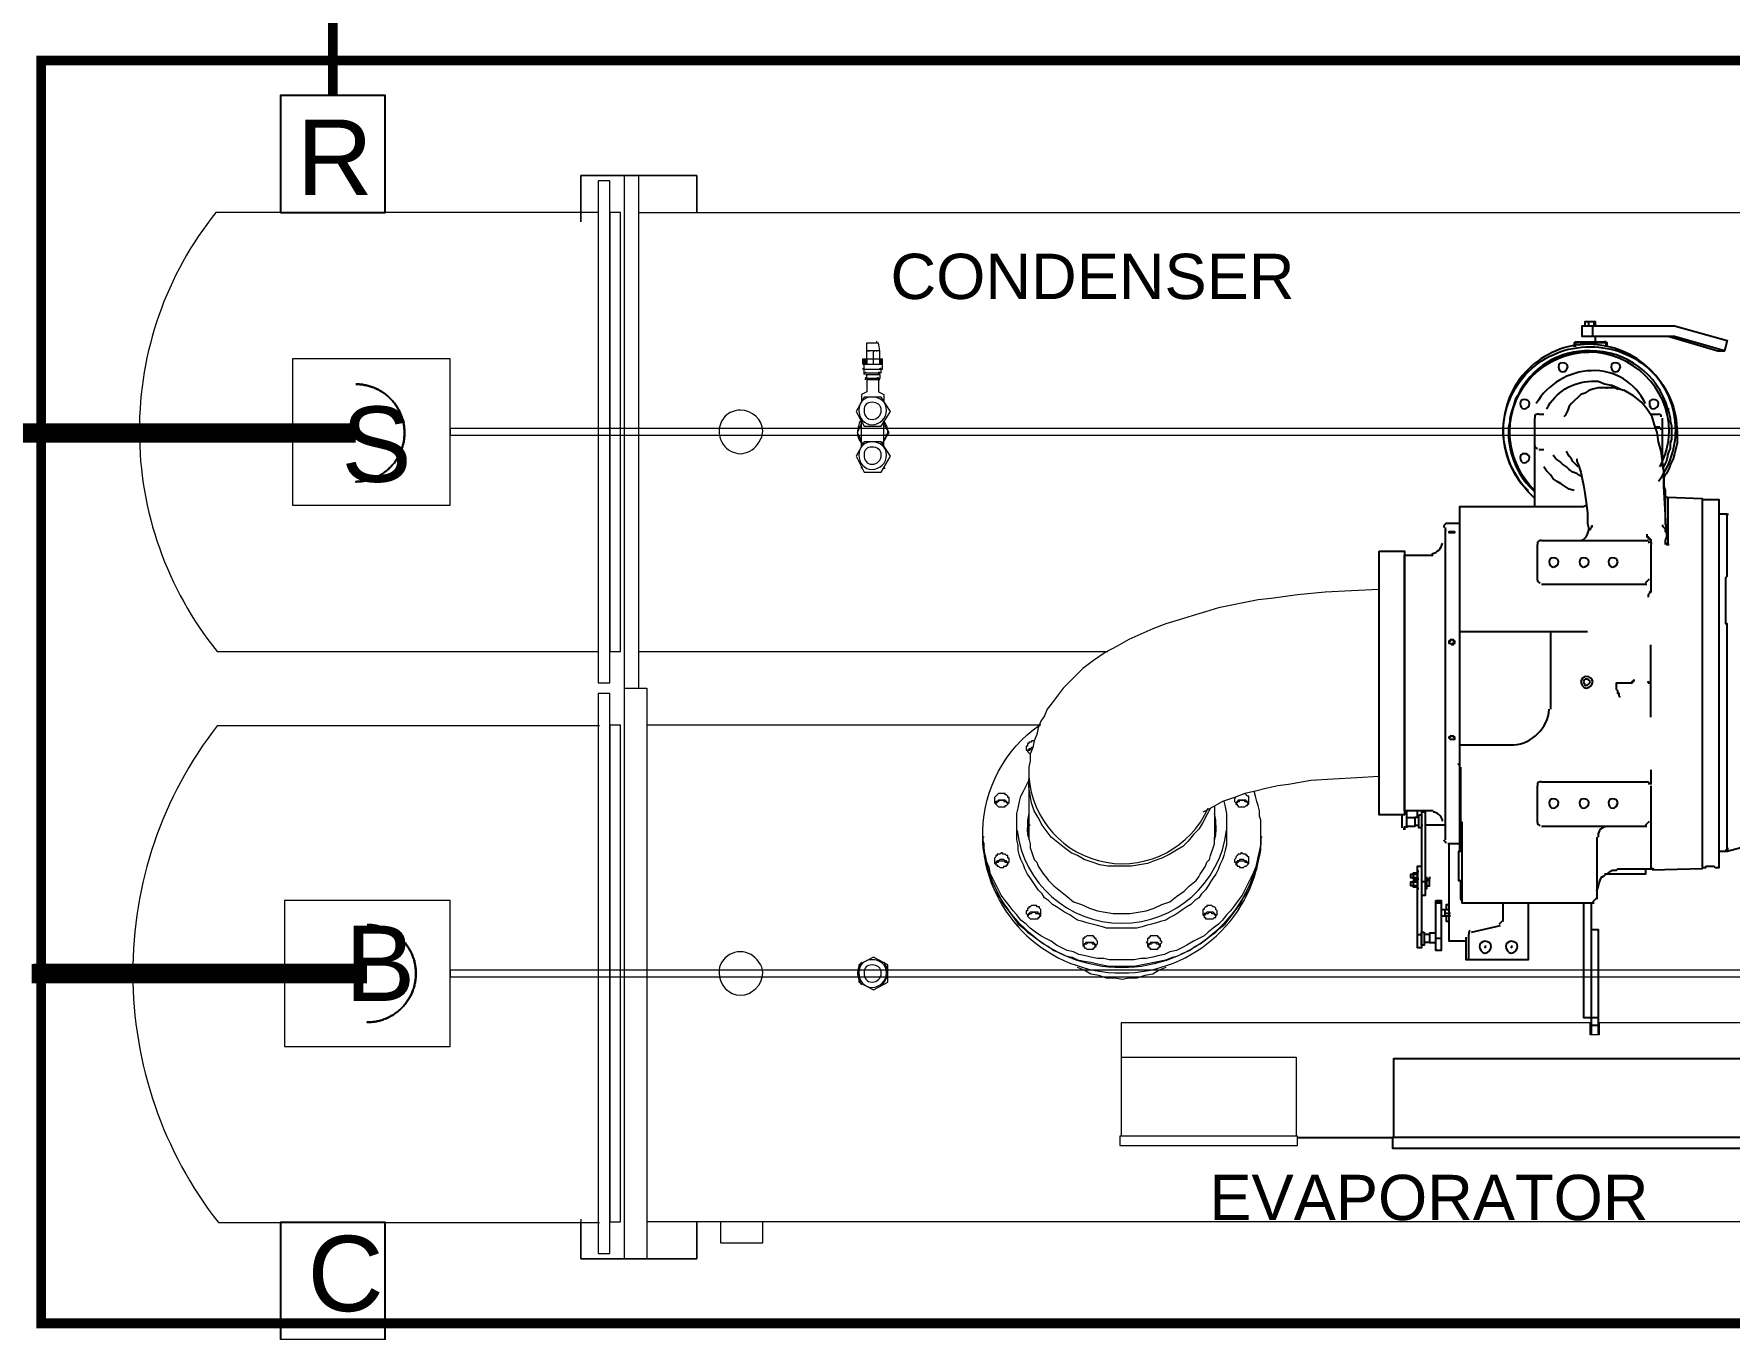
# Model space of a CAD drawing. Extents: x 1264 to 8183, y -10806 to -8316.
# Drawn here: x 4174.4 to 4521.8, y -8944.4 to -8679 of the extents above; entities that cross this region are included whole.
import ezdxf
from ezdxf.lldxf.tags import DXFTag

# ---------------------------------------------------------------- set-up
doc = ezdxf.new("R2010")
doc.units = 0
doc.header["$LTSCALE"] = 200
doc.header["$MEASUREMENT"] = 0
doc.layers.get('0').update_dxf_attribs({"linetype": 'CONTINUOUS'})
for name, color, linetype in [('at_Entity', 3, 'CONTINUOUS'), ('CHWS', 5, 'CONTINUOUS'), ('COOLING WATER RETURN', 88, 'CONTINUOUS'), ('Smc_Unit', 129, 'CONTINUOUS')]:
    doc.layers.add(name, color=color, linetype=linetype)
doc.layers.add('SA-SUPPLY', color=3, linetype='CONTINUOUS', lineweight=90)
doc.styles.add('PDF Arial', font='arial.ttf')
tags = doc.linetypes.add('CHLLID_WATER_SUPPLY', pattern='A,30.7,-5.08,["CHWS",Standard,S=2.54,R=0,X=-2.54,Y=-1.27],-10.46', length=46.24).pattern_tags.tags
tags[6] = DXFTag(74, 10)
tags = doc.linetypes.add('COOL_WATER_SUPPLY', pattern='A,30.7,-5.08,["CWS",Standard,S=2.54,R=0,X=-2.54,Y=-1.27],-6.35', length=42.13).pattern_tags.tags
tags[6] = DXFTag(74, 10)

# ---------------------------------------------------------------- blocks, each defined once
blk = doc.blocks.new('CHILLER')
at = {"lineweight": -3}
for points in [[(-28.43, 71.46), (-21.3, 71.46), (-21.3, 79.46), (-28.43, 79.46)], [(-28.43, -5.52), (-21.3, -5.52), (-21.3, 2.47), (-28.43, 2.47)]]:
    blk.add_lwpolyline(points, close=True, dxfattribs=at)
at = {"lineweight": 5}
for points in [[(-7.92, 73.98), (0, 73.98)], [(-7.92, 70.83), (-7.92, 73.98)], [(-6.75, 39.33), (-5.94, 39.33), (-5.94, 73.62), (-6.75, 73.62)], [(-6.75, 73.62), (-6.75, 39.33), (-5.94, 39.33), (-5.94, 73.62)], [(0, 73.98), (0, 71.46)], [(-5.94, 71.46), (-5.94, 41.49), (-5.22, 41.49), (-5.22, 71.46)], [(-27.63, 61.47), (-27.63, 51.48), (-16.86, 51.48), (-16.86, 61.47)], [(11.43, 61.47), (11.43, 61.11)], [(11.43, 61.47), (11.43, 61.11)], [(11.52, 61.47), (11.52, 61.11)], [(11.61, 62.01), (11.7, 62.01)], [(11.61, 61.47), (11.61, 61.11)], [(12.6, 61.47), (12.6, 61.11)], [(12.6, 61.47), (12.6, 61.11)], [(10.89, 57.87), (11.43, 56.88), (12.6, 56.88), (13.23, 57.87), (12.6, 58.86), (11.43, 58.86)], [(-16.86, 56.7), (-16.86, 56.25), (144, 56.25), (144, 56.7)], [(11.43, 53.73), (12.6, 53.73), (13.23, 54.81), (12.6, 55.8), (11.43, 55.8), (10.89, 54.81)], [(-6.75, 0.36), (-5.94, 0.36), (-5.94, 38.61), (-6.75, 38.61)], [(-6.75, 38.61), (-6.75, 0.36), (-5.94, 0.36), (-5.94, 38.61)], [(-5.22, 36.45), (-5.94, 36.45), (-5.94, 2.52), (-5.22, 2.52)], [(20.34, 31.32), (20.34, 31.14), (20.43, 31.05), (20.52, 30.96), (20.61, 30.87), (21.06, 30.87), (21.06, 30.96), (21.15, 30.96), (21.24, 31.05), (21.24, 31.14), (21.33, 31.14), (21.33, 31.32), (21.33, 31.5), (21.24, 31.5), (21.24, 31.59), (21.15, 31.68), (21.06, 31.68), (21.06, 31.77), (20.61, 31.77), (20.52, 31.68), (20.43, 31.59), (20.34, 31.5)], [(20.34, 27.18), (20.34, 27), (20.43, 27), (20.43, 26.91), (20.52, 26.91), (20.52, 26.82), (20.61, 26.82), (20.7, 26.73), (20.97, 26.73), (20.97, 26.82), (21.15, 26.82), (21.15, 26.91), (21.24, 26.91), (21.24, 27), (21.33, 27.09), (21.33, 27.18), (21.33, 27.36), (21.24, 27.36), (21.24, 27.54), (21.15, 27.54), (21.06, 27.63), (20.88, 27.63), (20.88, 27.72), (20.79, 27.72), (20.7, 27.63), (20.52, 27.63), (20.52, 27.54), (20.43, 27.54), (20.43, 27.45), (20.34, 27.36)], [(36.72, 27.18), (36.72, 27.09), (36.81, 27.09), (36.81, 26.91), (36.9, 26.91), (36.9, 26.82), (37.08, 26.82), (37.08, 26.73), (37.35, 26.73), (37.44, 26.82), (37.53, 26.82), (37.62, 26.91), (37.71, 27), (37.71, 27.18), (37.71, 27.45), (37.62, 27.45), (37.62, 27.54), (37.53, 27.54), (37.53, 27.63), (37.35, 27.63), (37.26, 27.72), (37.17, 27.72), (37.17, 27.63), (36.99, 27.63), (36.9, 27.54), (36.81, 27.45), (36.81, 27.36), (36.72, 27.27)], [(36.81, 27), (36.9, 27), (36.9, 27.09), (36.99, 27.09), (37.08, 27.18), (37.44, 27.18), (37.44, 27.09), (37.62, 27.09), (37.62, 27), (37.71, 27), (37.62, 27.09), (37.53, 27.18), (37.44, 27.18), (37.35, 27.27), (37.08, 27.27), (37.08, 27.18), (36.9, 27.18), (36.9, 27.09), (36.81, 27.09)], [(-28.17, 24.48), (-28.17, 14.49), (-16.86, 14.49), (-16.86, 24.48)], [(22.5, 23.67), (22.5, 23.58), (22.59, 23.49), (22.59, 23.4), (22.68, 23.31), (22.77, 23.22), (23.31, 23.22), (23.31, 23.31), (23.4, 23.31), (23.4, 23.4), (23.49, 23.4), (23.49, 23.67), (23.49, 23.85), (23.4, 23.94), (23.4, 24.03), (23.22, 24.03), (23.22, 24.12), (22.86, 24.12), (22.77, 24.03), (22.68, 24.03), (22.68, 23.94), (22.59, 23.94), (22.59, 23.76), (22.5, 23.76)], [(34.56, 23.67), (34.56, 23.49), (34.65, 23.4), (34.65, 23.31), (34.74, 23.31), (34.74, 23.22), (35.28, 23.22), (35.37, 23.31), (35.46, 23.31), (35.46, 23.49), (35.55, 23.49), (35.55, 23.67), (35.55, 23.76), (35.46, 23.85), (35.46, 23.94), (35.37, 24.03), (35.28, 24.03), (35.19, 24.12), (34.83, 24.12), (34.83, 24.03), (34.74, 24.03), (34.65, 23.94), (34.65, 23.85), (34.56, 23.85)], [(26.37, 21.6), (26.37, 21.42), (26.46, 21.33), (26.46, 21.24), (26.55, 21.24), (26.64, 21.15), (27.09, 21.15), (27.09, 21.24), (27.18, 21.24), (27.18, 21.33), (27.27, 21.33), (27.27, 21.42), (27.36, 21.51), (27.36, 21.6), (27.36, 21.69), (27.27, 21.78), (27.27, 21.87), (27.18, 21.87), (27.18, 21.96), (27.09, 21.96), (27.09, 22.05), (26.64, 22.05), (26.55, 21.96), (26.46, 21.96), (26.46, 21.87), (26.37, 21.87)], [(30.69, 21.6), (30.78, 21.6), (30.78, 21.33), (30.87, 21.33), (30.87, 21.24), (30.96, 21.24), (30.96, 21.15), (31.5, 21.15), (31.5, 21.24), (31.59, 21.24), (31.59, 21.33), (31.68, 21.33), (31.68, 21.51), (31.77, 21.6), (31.77, 21.69), (31.68, 21.69), (31.68, 21.87), (31.59, 21.87), (31.59, 21.96), (31.5, 21.96), (31.5, 22.05), (30.96, 22.05), (30.96, 21.96), (30.87, 21.96), (30.87, 21.87), (30.78, 21.87), (30.78, 21.69)], [(144, 19.26), (144, 19.71), (-16.86, 19.71), (-16.86, 19.26)], [(12.06, 20.61), (11.07, 20.07), (11.07, 18.9), (12.06, 18.36), (13.05, 18.9), (13.05, 20.07)], [(41.04, 7.74), (41.04, 8.37), (28.89, 8.37), (28.89, 7.74)], [(0, 2.52), (0, 0)]]:
    blk.add_lwpolyline(points, close=True, dxfattribs=at)
for points in [[(-4.95, 38.97), (-3.42, 38.97), (-3.42, 0), (-4.95, 0), (-4.95, 73.98), (-3.96, 73.98)], [(-3.96, 38.97), (-3.96, 73.98), (-4.95, 73.98)], [(-3.96, 71.46), (138.06, 71.46)], [(11.61, 62.55), (12.42, 62.55)], [(11.61, 62.01), (11.61, 62.55)], [(11.7, 62.55), (12.33, 62.55)], [(12.51, 62.01), (12.42, 62.55)], [(11.34, 61.47), (12.69, 61.47)], [(11.34, 61.11), (11.34, 61.47)], [(11.34, 61.11), (11.34, 61.47)], [(11.43, 61.11), (11.43, 61.47)], [(11.43, 61.11), (11.43, 61.47)], [(11.43, 61.11), (11.43, 61.47)], [(11.43, 61.11), (11.43, 61.47)], [(11.52, 61.11), (11.52, 61.47)], [(12.51, 62.01), (11.61, 62.01)], [(11.61, 61.11), (11.61, 61.47), (11.61, 62.01)], [(12.06, 61.11), (12.06, 62.01), (12.15, 62.01), (12.06, 62.01), (11.97, 62.01), (11.88, 62.01), (11.79, 62.01), (11.7, 62.01), (11.79, 62.01)], [(12.24, 62.01), (12.33, 62.01), (12.24, 62.01), (12.15, 62.01)], [(12.51, 61.11), (12.51, 61.47), (12.51, 61.11), (12.51, 61.47), (12.51, 61.11), (12.51, 61.47), (12.51, 62.01), (12.42, 62.01), (12.33, 62.01)], [(12.6, 61.11), (12.6, 61.47)], [(12.69, 61.11), (12.69, 61.47)], [(12.69, 61.11), (12.69, 61.47)], [(12.69, 61.11), (12.69, 61.47)], [(12.69, 61.11), (12.69, 61.47)], [(12.69, 61.11), (12.69, 61.47)], [(12.69, 61.11), (12.69, 61.47)], [(11.34, 61.11), (12.69, 61.11)], [(11.43, 60.75), (11.43, 61.11)], [(12.69, 60.75), (11.43, 60.75)], [(12.6, 60.75), (11.43, 60.75)], [(11.43, 60.48), (11.43, 60.75)], [(12.6, 60.48), (11.43, 60.48)], [(11.52, 60.39), (12.51, 60.39), (12.51, 60.12), (11.61, 60.12), (11.61, 60.39), (12.51, 60.39)], [(12.6, 60.48), (12.6, 60.75)], [(12.69, 60.75), (12.69, 61.11)], [(12.51, 60.03), (11.61, 60.03), (11.61, 59.22), (11.25, 59.04), (11.25, 58.59)], [(12.42, 60.03), (12.42, 59.22), (12.78, 59.04), (12.78, 58.59)], [(11.25, 55.89), (10.98, 56.43), (11.25, 57.06)], [(11.25, 55.44), (11.25, 57.24)], [(12.78, 55.44), (12.78, 57.24)], [(12.78, 55.89), (13.14, 56.43), (12.78, 57.06)], [(11.34, 54), (11.25, 54), (11.25, 54.09)], [(12.78, 54.09), (12.78, 54), (12.87, 54)], [(-3.96, 41.49), (-0.36, 41.49), (6.84, 41.49), (28.08, 41.49)], [(23.49, 36.45), (4.23, 36.45), (1.89, 36.45), (-3.42, 36.45)], [(23.04, 35.37), (22.86, 35.37), (22.86, 35.28), (22.68, 35.28), (22.68, 35.19), (22.59, 35.19), (22.59, 35.01), (22.5, 35.01), (22.5, 34.92), (22.5, 34.74), (22.59, 34.74), (22.59, 34.65), (22.68, 34.56), (22.77, 34.47)], [(22.95, 34.92), (22.86, 34.92), (22.77, 34.83), (22.68, 34.83), (22.68, 34.74), (22.59, 34.74), (22.59, 34.65), (22.68, 34.74), (22.77, 34.74), (22.77, 34.83), (22.95, 34.83)], [(36, 31.23), (36.09, 30.87), (36.18, 30.42), (36.18, 29.61), (36.18, 29.25), (36.18, 28.26), (36.09, 27.9), (36, 27.54), (35.91, 27.27), (35.73, 26.91), (35.64, 26.64), (35.46, 26.28), (35.28, 26.01), (35.1, 25.74), (34.92, 25.47), (34.74, 25.2), (34.47, 24.93), (34.29, 24.66), (34.02, 24.48), (33.75, 24.21), (33.48, 24.03), (33.21, 23.85), (32.94, 23.67), (32.67, 23.49), (32.31, 23.31), (32.04, 23.13), (31.68, 23.04), (31.41, 22.95), (31.05, 22.86), (30.69, 22.77), (30.42, 22.68), (30.06, 22.59), (27.99, 22.59), (27.72, 22.68), (27.36, 22.77), (27, 22.86), (26.64, 22.95), (26.37, 23.04), (26.01, 23.13), (25.74, 23.31), (25.47, 23.49), (25.11, 23.67), (24.84, 23.85), (24.57, 24.03), (24.3, 24.21), (24.03, 24.48), (23.76, 24.66), (23.58, 24.93), (23.31, 25.2), (23.13, 25.47), (22.95, 25.74), (22.77, 26.01), (22.59, 26.28), (22.41, 26.64), (22.32, 26.91), (22.14, 27.27), (22.05, 27.54), (21.96, 27.9), (21.96, 28.26), (21.87, 28.62), (21.87, 29.25), (21.87, 29.61), (21.87, 30.42), (21.96, 30.78), (22.05, 31.23), (22.14, 31.59), (22.32, 31.95), (22.5, 32.31), (22.68, 32.67)], [(22.68, 32.85), (22.68, 32.76), (22.68, 28.98), (22.68, 28.62)], [(35.1, 30.78), (34.83, 30.33), (34.56, 29.79), (34.29, 29.34), (33.93, 28.98), (33.57, 28.53), (33.21, 28.17), (32.76, 27.9), (32.31, 27.63), (31.77, 27.36), (31.23, 27.18), (30.78, 27), (30.24, 26.91), (29.7, 26.82), (28.08, 26.82), (27.54, 26.91), (27, 27.09), (26.46, 27.27), (26.01, 27.54), (25.56, 27.72), (25.11, 28.08), (24.66, 28.44), (24.21, 28.8), (23.94, 29.16), (23.58, 29.61), (23.31, 30.15), (23.04, 30.6), (22.86, 31.14), (22.77, 31.68), (22.68, 32.22), (22.68, 32.76)], [(46.62, 32.94), (45.09, 32.85), (43.47, 32.76), (41.94, 32.67), (40.41, 32.4), (39.69, 32.31), (38.88, 32.13), (38.16, 31.95), (37.44, 31.77), (36.72, 31.5), (35.91, 31.23), (35.28, 30.87), (34.92, 30.69), (34.56, 30.51)], [(21.24, 31.14), (21.15, 31.23), (21.06, 31.32), (20.61, 31.32), (20.52, 31.23), (20.43, 31.23), (20.43, 31.14), (20.34, 31.14)], [(20.43, 31.05), (20.43, 31.14), (20.52, 31.14), (20.52, 31.23), (20.61, 31.23), (20.7, 31.32), (20.97, 31.32), (20.97, 31.23), (21.15, 31.23), (21.15, 31.14), (21.24, 31.14), (21.24, 31.05)], [(36.81, 31.5), (36.72, 31.41), (36.72, 31.32), (36.72, 31.23), (36.81, 31.14), (36.81, 31.05), (36.9, 31.05), (36.9, 30.96), (36.99, 30.96), (36.99, 30.87), (37.44, 30.87), (37.53, 30.96), (37.62, 30.96), (37.62, 31.05), (37.71, 31.05), (37.71, 31.32), (37.71, 31.59), (37.62, 31.59), (37.53, 31.68), (37.44, 31.77)], [(36.81, 31.05), (36.9, 31.14), (36.99, 31.23), (37.08, 31.23), (37.08, 31.32), (37.35, 31.32), (37.44, 31.23), (37.53, 31.23), (37.62, 31.14), (37.71, 31.05)], [(37.71, 31.14), (37.62, 31.14), (37.62, 31.23), (37.53, 31.23), (37.53, 31.32), (36.99, 31.32), (36.9, 31.23), (36.81, 31.14)], [(38.61, 28.8), (38.52, 28.8), (38.52, 28.35), (38.52, 28.8), (38.52, 29.25), (38.52, 29.97), (38.43, 30.24), (38.43, 30.6), (38.34, 30.96), (38.25, 31.23), (38.16, 31.59), (38.07, 31.95)], [(20.7, 30.87), (20.88, 30.87)], [(22.68, 30.42), (22.59, 29.97), (22.59, 29.61), (22.59, 28.98), (22.68, 28.71), (22.77, 28.35), (22.77, 28.08), (22.86, 27.81), (22.95, 27.54), (23.04, 27.27), (23.22, 27.09), (23.31, 26.82), (23.49, 26.55), (23.67, 26.28), (23.85, 26.1), (24.03, 25.83), (24.39, 25.47), (24.84, 25.11), (25.29, 24.75), (25.74, 24.39), (26.28, 24.21), (26.82, 23.94), (27.36, 23.76), (27.9, 23.67), (28.44, 23.58), (29.61, 23.58), (30.15, 23.67), (30.69, 23.76), (31.23, 23.94), (31.77, 24.21), (32.31, 24.39), (32.76, 24.75), (33.3, 25.11), (33.66, 25.47), (34.11, 25.83), (34.29, 26.1), (34.38, 26.28), (34.56, 26.55), (34.74, 26.82), (34.83, 27.09), (35.01, 27.27), (35.1, 27.54), (35.19, 27.81), (35.28, 28.08), (35.37, 28.35), (35.37, 28.71), (35.46, 28.98), (35.46, 29.61), (35.46, 29.97), (35.37, 30.42)], [(35.37, 30.96), (35.37, 28.98), (35.37, 28.62)], [(37.17, 30.87), (37.35, 30.87)], [(22.59, 29.16), (22.59, 29.43), (22.68, 29.61), (22.77, 29.61), (22.68, 29.61), (22.59, 29.43), (22.59, 29.25)], [(35.46, 29.25), (35.46, 29.61), (35.37, 29.61), (35.46, 29.61), (35.46, 29.16)], [(22.68, 28.89), (22.68, 28.8), (22.68, 28.71)], [(35.37, 28.89), (35.46, 28.8)], [(35.37, 28.71), (35.37, 28.8)], [(20.43, 27), (20.52, 27.09), (20.61, 27.09), (20.61, 27.18), (20.97, 27.18), (21.06, 27.09), (21.15, 27.09), (21.24, 27), (21.24, 27.09), (21.15, 27.09), (21.15, 27.18), (21.06, 27.18), (20.97, 27.27), (20.7, 27.27), (20.61, 27.18), (20.52, 27.18), (20.43, 27.09), (20.43, 27), (20.34, 27)], [(20.7, 26.73), (20.88, 26.73)], [(37.17, 26.73), (37.35, 26.73)], [(22.59, 23.4), (22.68, 23.49), (22.77, 23.58), (22.86, 23.58), (22.95, 23.67), (23.13, 23.67), (23.13, 23.58), (23.31, 23.58), (23.4, 23.49), (23.49, 23.4)], [(23.49, 23.49), (23.4, 23.49), (23.4, 23.58), (23.31, 23.58), (23.31, 23.67), (22.77, 23.67), (22.68, 23.58), (22.59, 23.49)], [(22.95, 23.22), (23.13, 23.22)], [(35.46, 23.49), (35.37, 23.58), (35.28, 23.67), (34.83, 23.67), (34.74, 23.58), (34.65, 23.58), (34.65, 23.49), (34.56, 23.49)], [(34.65, 23.4), (34.65, 23.49), (34.74, 23.49), (34.74, 23.58), (34.92, 23.58), (35.01, 23.67), (35.1, 23.67), (35.19, 23.58), (35.37, 23.58), (35.37, 23.49), (35.46, 23.49), (35.46, 23.4)], [(34.92, 23.22), (35.1, 23.22)], [(26.37, 21.33), (26.46, 21.42), (26.55, 21.51), (26.64, 21.51), (26.73, 21.6), (27, 21.6), (27, 21.51), (27.09, 21.51), (27.18, 21.42), (27.27, 21.33)], [(27.27, 21.42), (27.18, 21.51), (27.09, 21.6), (26.55, 21.6), (26.55, 21.51), (26.46, 21.51), (26.46, 21.42), (26.37, 21.42)], [(26.73, 21.15), (26.91, 21.15)], [(30.78, 21.33), (30.87, 21.42), (30.96, 21.51), (31.05, 21.51), (31.14, 21.6), (31.32, 21.6), (31.41, 21.51), (31.5, 21.51), (31.59, 21.42), (31.68, 21.33)], [(31.68, 21.42), (31.59, 21.51), (31.5, 21.6), (30.96, 21.6), (30.96, 21.51), (30.87, 21.51), (30.87, 21.42), (30.78, 21.42)], [(31.14, 21.15), (31.32, 21.15)], [(32.04, 19.89), (31.59, 19.71), (31.14, 19.44), (30.6, 19.35), (30.06, 19.17), (29.52, 19.17), (29.07, 19.08), (28.53, 19.17), (27.99, 19.17), (27.45, 19.35), (26.91, 19.44), (26.46, 19.71), (26.01, 19.89)], [(72.63, 13.68), (72.63, 16.11), (61.65, 16.11), (61.65, 15.3), (61.02, 15.3), (61.02, 16.11), (28.98, 16.11), (28.98, 13.77), (40.95, 13.77), (40.95, 8.37)], [(28.98, 13.77), (28.98, 8.37)], [(-7.92, 2.7), (-7.92, 0), (0, 0), (-7.92, 0), (-7.92, 2.52)], [(137.52, 2.52), (-3.42, 2.52)], [(1.62, 2.52), (1.62, 1.08), (4.5, 1.08), (4.5, 2.52)], [(-4.95, 0), (-3.42, 0)]]:
    blk.add_lwpolyline(points, dxfattribs=at)
for points in [[(-6.75, 71.46), (-32.86, 71.46, 0.171297), (-38.08, 56.52, 0.17147), (-32.77, 41.49), (-6.75, 41.49)], [(46.62, 45.72), (44.73, 45.63), (42.93, 45.54), (41.04, 45.36), (39.24, 45.09), (38.34, 45), (37.44, 44.82), (36.54, 44.64), (35.64, 44.46), (34.74, 44.19), (33.84, 43.92), (32.94, 43.65), (32.04, 43.38), (31.14, 43.02), (30.33, 42.66), (29.52, 42.3), (28.71, 41.85), (27.9, 41.4), (27.09, 40.86), (26.37, 40.32), (25.74, 39.69), (25.38, 39.33), (25.02, 38.97), (24.75, 38.61), (24.48, 38.25), (24.21, 37.89), (23.94, 37.53), (23.76, 37.08), (23.49, 36.72), (23.31, 36.27), (23.22, 35.82), (23.04, 35.37), (22.95, 34.92), (22.77, 34.47), (22.77, 34.02), (22.68, 33.57), (22.68, 33.12), (22.68, 32.94, 0.781082), (34.92, 30.78)], [(-6.66, 36.4), (-32.77, 36.4, 0.167191), (-38.53, 19.48, 0.167345), (-32.68, 2.47), (-6.66, 2.47)], [(19.62, 28.8), (19.53, 28.8), (19.53, 28.35), (19.53, 28.8), (19.53, 28.35), (19.62, 27.9), (19.62, 27.45), (19.71, 27.09), (19.8, 26.64), (19.98, 26.19), (20.07, 25.83), (20.25, 25.38), (20.43, 25.02), (20.7, 24.66), (20.88, 24.3), (21.15, 23.94), (21.42, 23.58), (21.69, 23.22), (21.96, 22.86), (22.32, 22.59), (22.59, 22.32), (22.95, 22.05), (23.31, 21.78), (23.67, 21.51), (24.03, 21.33), (24.39, 21.06), (24.84, 20.88), (25.2, 20.7), (25.65, 20.61), (26.01, 20.43), (26.46, 20.34), (26.91, 20.25), (27.27, 20.16), (27.72, 20.07), (28.17, 19.98), (29.88, 19.98), (30.33, 20.07), (30.78, 20.16), (31.23, 20.25), (31.59, 20.34), (32.04, 20.43), (32.49, 20.61), (32.85, 20.7), (33.21, 20.88), (33.66, 21.06), (34.02, 21.33), (34.38, 21.51), (34.74, 21.78), (35.1, 22.05), (35.46, 22.32), (35.73, 22.59), (36.09, 22.86), (36.36, 23.22), (36.63, 23.58), (36.9, 23.94), (37.17, 24.3), (37.35, 24.66), (37.62, 25.02), (37.8, 25.38), (37.98, 25.83), (38.07, 26.19), (38.25, 26.64), (38.34, 27.09), (38.43, 27.45), (38.52, 27.9), (38.52, 28.35), (38.52, 28.8), (38.52, 28.35), (38.43, 27.9), (38.34, 27.54), (38.25, 27.09), (38.16, 26.73), (37.98, 26.28), (37.8, 25.92), (37.62, 25.56), (37.44, 25.2), (37.26, 24.84), (36.99, 24.48), (36.72, 24.12), (36.45, 23.76), (36.18, 23.49), (35.91, 23.13), (35.64, 22.86), (35.28, 22.59), (34.92, 22.32), (34.65, 22.05), (34.29, 21.87), (33.93, 21.69), (33.48, 21.42), (33.12, 21.24), (32.76, 21.06), (32.31, 20.97), (31.95, 20.79), (31.5, 20.7), (31.14, 20.61), (30.69, 20.52), (30.33, 20.52), (29.88, 20.43), (28.17, 20.43), (27.81, 20.52), (27.36, 20.52), (26.91, 20.61), (26.55, 20.7), (26.1, 20.79), (25.74, 20.97), (25.29, 21.06), (24.93, 21.24), (24.57, 21.42), (24.21, 21.69), (23.85, 21.87), (23.49, 22.05), (23.13, 22.32), (22.77, 22.59), (22.5, 22.86), (22.14, 23.13), (21.87, 23.49), (21.6, 23.76), (21.33, 24.12), (21.06, 24.48), (20.79, 24.84), (20.61, 25.2), (20.43, 25.56), (20.25, 25.92), (20.07, 26.28), (19.98, 26.73), (19.8, 27.09), (19.71, 27.54), (19.62, 27.9), (19.62, 28.35), (19.53, 28.62), (19.53, 28.8), (19.53, 29.25, -0.236393), (23.4, 36.45)]]:
    blk.add_lwpolyline(points, format="xyb", dxfattribs=at)
at = {"lineweight": 25}
for points in [[(66.42, 63), (69.75, 62.01), (70.2, 62.01), (66.78, 63), (60.48, 63), (60.48, 63.72), (66.78, 63.72), (70.38, 62.73), (70.2, 62.01)], [(61.38, 63.72), (61.38, 63.99), (60.66, 63.99), (60.66, 63.72)], [(60.93, 63.72), (60.93, 63.99)], [(61.2, 63), (61.2, 63.72)], [(61.29, 63.72), (61.29, 63.99)], [(62.19, 62.28), (62.19, 62.55), (59.94, 62.55), (59.94, 62.28)], [(60.03, 62.28), (60.03, 62.64), (62.1, 62.64), (62.1, 62.28)], [(61.38, 62.64), (61.38, 63)], [(57.51, 60.66), (57.33, 60.66)], [(64.71, 60.66), (64.62, 60.66)], [(62.1, 59.49), (61.56, 59.49), (61.2, 59.4), (60.93, 59.31), (60.66, 59.13), (60.39, 59.04), (60.21, 58.86), (59.94, 58.59), (59.76, 58.41), (59.58, 58.23), (59.49, 57.96), (59.4, 57.78), (59.31, 57.6), (59.22, 57.51)], [(66.06, 53.82), (65.97, 54.45), (65.88, 55.17), (65.7, 55.8), (65.61, 56.43), (65.43, 56.97), (65.25, 57.51), (64.89, 58.05), (64.53, 58.5), (63.99, 58.95), (63.36, 59.31), (62.64, 59.49), (62.1, 59.49), (62.19, 59.49)], [(63.27, 59.31), (62.46, 59.67)], [(65.97, 54), (66.06, 54.09), (66.24, 54.45), (66.33, 54.81), (66.33, 54.9), (66.42, 55.17), (66.51, 55.35), (66.51, 55.53), (66.51, 55.71), (66.6, 55.98), (66.6, 56.43), (66.6, 56.88), (66.51, 57.24), (66.51, 57.42), (66.42, 57.78), (66.33, 58.05), (66.42, 58.05)], [(57.24, 51.39), (57.24, 57.42)], [(57.51, 57.69), (57.87, 57.69)], [(65.16, 57.69), (65.7, 57.69)], [(65.79, 56.79), (65.7, 56.79), (65.52, 56.79), (65.61, 56.79)], [(66.06, 53.73), (66.06, 53.82), (65.97, 54.18), (65.97, 57.42)], [(57.87, 55.26), (57.51, 55.26)], [(60.39, 53.46), (60.12, 53.64), (59.85, 53.73), (59.58, 53.91), (59.4, 54.09), (59.13, 54.27), (58.95, 54.45), (58.68, 54.63), (58.5, 54.9)], [(60.21, 54.09), (60.12, 54.18), (60.03, 54.27), (59.94, 54.36), (59.85, 54.45), (59.76, 54.63), (59.58, 54.81), (59.49, 54.99), (59.4, 55.17)], [(60.12, 54.63), (60.12, 54.54), (60.12, 54.45), (60.21, 54.27), (60.3, 54), (60.39, 53.73), (60.48, 53.28), (60.57, 52.83), (60.66, 52.29), (60.75, 51.66), (60.84, 50.94), (60.84, 50.22), (60.93, 49.86)], [(59.94, 52.47), (59.58, 52.56), (59.31, 52.74), (59.04, 52.92), (58.77, 53.1), (58.5, 53.28), (58.32, 53.55), (58.05, 53.82), (57.87, 54.09)], [(52.11, 27.81), (52.11, 37.35), (52.11, 41.31), (52.11, 51.39), (60.48, 51.39), (60.57, 51.39), (60.75, 51.48), (60.84, 51.48)], [(66.33, 52.02), (68.67, 51.93), (68.67, 26.64), (65.25, 26.55)], [(66.15, 52.02), (66.33, 52.02), (66.33, 48.78), (66.42, 48.78)], [(68.85, 26.73), (68.94, 26.82), (69.03, 26.82), (69.48, 26.82), (69.57, 26.73), (69.84, 26.73), (69.84, 51.84), (68.67, 51.84)], [(51.12, 49.95), (51.12, 49.77), (51.12, 48.6), (51.12, 48.51), (51.12, 46.62), (51.12, 46.44), (51.12, 43.83), (51.12, 43.65), (51.12, 40.68), (51.12, 36.45), (51.12, 34.29), (51.12, 34.11), (51.12, 31.59), (51.12, 31.5), (51.12, 29.7), (51.12, 29.61), (51.12, 28.8), (51.12, 28.62)], [(52.11, 50.22), (51.3, 50.22)], [(60.39, 49.05), (60.57, 49.14), (60.75, 49.32), (60.84, 49.5), (60.93, 49.77), (60.93, 49.86), (61.02, 49.86)], [(61.2, 50.04), (61.11, 50.04), (61.11, 49.95), (61.02, 49.86), (61.02, 49.77)], [(65.97, 50.13), (65.97, 50.04), (66.06, 49.95), (66.15, 49.86), (66.15, 49.68), (66.24, 49.59), (66.24, 49.32), (66.15, 49.05), (66.15, 48.78)], [(70.29, 27.9), (70.38, 27.9), (70.38, 27.99), (70.38, 43.29), (70.38, 43.38), (70.29, 43.38), (70.29, 43.74), (70.29, 46.35), (70.29, 46.53), (70.38, 46.62), (70.38, 46.71), (70.38, 50.85), (69.84, 50.85)], [(51.12, 49.77), (51.21, 49.77)], [(57.42, 46.35), (57.42, 48.78)], [(57.69, 49.05), (64.89, 49.05)], [(64.89, 49.5), (64.89, 49.32), (64.98, 49.32), (64.98, 49.23), (65.07, 49.23), (65.07, 49.14), (65.16, 49.14), (65.16, 48.87), (65.25, 48.87)], [(65.16, 48.78), (65.16, 45.81), (65.16, 45.72), (65.16, 45.54), (65.07, 45.54), (65.07, 45.45), (64.98, 45.36), (64.98, 45.18)], [(66.24, 48.78), (66.24, 48.87), (66.33, 48.87)], [(50.31, 30.6), (50.22, 30.6), (48.33, 30.6), (48.33, 48.06), (50.31, 48.06)], [(57.69, 46.08), (64.89, 46.08)], [(51.66, 42.03), (51.57, 42.03)], [(52.11, 42.84), (60.84, 42.84)], [(58.32, 42.84), (58.32, 37.53)], [(65.16, 36.99), (65.16, 41.94)], [(48.33, 41.67), (48.42, 41.67)], [(48.33, 41.49), (48.42, 41.49)], [(63.09, 38.34), (63, 38.43), (63, 38.61), (62.91, 38.61), (62.91, 38.79), (62.82, 38.88), (62.82, 39.33), (63.81, 39.33), (63.9, 39.33), (63.9, 39.42), (63.99, 39.42), (63.99, 39.51), (64.08, 39.51)], [(64.98, 39.33), (65.07, 39.33)], [(48.33, 37.17), (48.42, 37.17)], [(48.33, 36.9), (48.42, 36.9)], [(48.33, 36.27), (48.42, 36.27)], [(48.33, 36.18), (48.42, 36.18)], [(48.33, 35.19), (48.42, 35.19)], [(48.33, 34.83), (48.42, 34.83)], [(52.11, 35.1), (55.8, 35.1)], [(48.33, 34.11), (48.42, 34.11)], [(52.2, 27.81), (52.2, 33.57)], [(57.69, 32.58), (64.89, 32.58)], [(65.16, 33.39), (65.16, 32.4)], [(57.42, 29.79), (57.42, 32.31)], [(65.16, 32.31), (65.16, 29.43), (65.16, 26.64), (65.25, 26.64)], [(48.15, 30.33), (48.15, 29.43)], [(48.51, 29.43), (48.51, 30.6)], [(49.32, 30.15), (49.05, 30.15), (49.05, 29.52), (48.51, 29.52)], [(48.51, 30.15), (49.05, 30.15)], [(49.23, 30.15), (49.23, 30.6)], [(49.5, 24.84), (49.77, 24.84), (49.77, 26.1), (49.77, 27.54), (49.77, 30.51), (49.5, 30.51), (49.5, 27.54), (49.5, 26.1), (49.5, 21.24), (49.23, 21.24), (49.23, 26.1), (49.23, 26.82), (49.5, 26.82)], [(48.42, 29.34), (48.24, 29.34)], [(49.05, 29.61), (49.32, 29.61)], [(49.5, 29.61), (49.59, 29.61)], [(51.12, 29.61), (50.49, 29.61), (50.22, 29.61), (49.77, 29.61)], [(61.29, 24.3), (52.29, 24.3), (52.29, 29.79), (52.2, 29.79)], [(64.89, 29.52), (57.69, 29.52)], [(52.11, 28.35), (51.3, 28.35)], [(52.56, 21.69), (51.39, 21.69), (51.39, 22.5), (51.39, 28.35)], [(52.29, 27.81), (52.02, 27.81), (52.02, 25.83), (52.29, 25.83)], [(61.47, 28.8), (61.47, 24.57)], [(73.71, 28.71), (70.38, 27.81), (70.29, 27.81), (69.84, 27.81)], [(70.47, 27.9), (70.38, 27.9), (70.29, 27.9), (70.29, 27.81)], [(61.83, 26.1), (62.01, 26.19), (62.1, 26.28), (62.28, 26.37), (62.37, 26.46), (62.55, 26.55), (62.64, 26.55), (62.82, 26.55), (62.91, 26.64), (63, 26.64), (65.25, 26.64), (65.34, 26.64), (65.25, 26.64), (65.34, 26.64), (65.25, 26.64), (65.34, 26.64)], [(64.8, 26.64), (64.8, 26.28), (62.01, 26.28)], [(68.67, 26.73), (68.85, 26.73), (68.94, 26.73)], [(69.57, 26.73), (69.66, 26.73)], [(49.23, 26.01), (48.96, 26.01), (48.78, 26.01), (48.78, 26.28), (48.96, 26.28), (49.23, 26.28)], [(49.23, 25.47), (48.96, 25.47), (48.78, 25.47), (48.78, 25.74), (48.96, 25.74), (49.23, 25.74)], [(49.32, 25.92), (49.23, 25.92), (48.96, 25.92), (48.96, 26.37), (49.23, 26.37)], [(49.23, 25.38), (48.96, 25.38), (48.96, 25.83), (49.23, 25.83)], [(49.32, 26.46), (49.23, 26.46), (49.23, 25.29), (49.32, 25.29)], [(49.77, 25.74), (49.5, 25.74)], [(49.77, 25.29), (49.86, 25.29), (49.86, 26.1)], [(50.04, 26.1), (50.04, 25.92), (49.86, 25.92), (49.77, 25.92)], [(49.86, 25.47), (50.04, 25.47), (50.04, 25.83), (49.86, 25.83)], [(52.2, 24.57), (52.2, 25.83)], [(61.47, 25.11), (61.56, 25.38), (61.65, 25.65), (61.74, 25.92), (61.83, 26.1), (61.92, 26.1)], [(50.85, 23.85), (51.21, 23.85), (51.21, 24.21), (51.3, 24.21), (51.39, 24.21)], [(51.39, 23.04), (51.3, 23.04), (51.21, 23.04), (51.21, 23.31), (51.21, 23.4), (50.85, 23.4)], [(51.48, 23.4), (51.39, 23.4), (51.12, 23.4), (51.12, 23.85), (51.3, 23.85), (51.39, 23.85)], [(51.48, 23.58), (51.39, 23.58), (51.12, 23.58)], [(56.79, 24.3), (56.79, 20.43), (52.56, 20.43), (52.56, 21.96)], [(55.08, 23.04), (55.08, 24.3)], [(60.57, 24.3), (60.57, 16.47), (61.11, 16.47), (61.56, 16.47)], [(61.11, 15.3), (61.11, 16.47), (61.11, 24.3)], [(49.23, 22.14), (49.5, 22.14)], [(50.04, 22.14), (49.77, 22.14)], [(50.49, 22.23), (50.04, 22.23), (50.04, 21.6), (50.49, 21.6)], [(52.74, 20.43), (52.74, 22.14)], [(52.92, 22.32), (54.9, 22.77)], [(61.11, 22.5), (61.56, 22.5), (61.56, 15.3)], [(50.04, 21.6), (49.77, 21.6)], [(50.85, 21.87), (50.49, 21.87)], [(61.56, 15.93), (61.11, 15.93)], [(41.04, 8.28), (47.61, 8.28), (47.61, 13.68), (74.61, 13.68), (74.61, 8.28), (47.52, 8.28), (47.52, 7.56), (74.61, 7.56), (74.61, 8.28)]]:
    blk.add_lwpolyline(points, dxfattribs=at)
for points in [[(57.24, 51.93, -0.19379), (55.08, 56.43, -0.420136), (61.02, 62.28, -0.420136), (66.96, 56.43), (66.96, 55.71), (66.87, 55.35), (66.78, 54.99), (66.69, 54.63), (66.51, 54.27), (66.42, 54), (66.24, 53.64), (66.15, 53.55), (66.06, 53.37)], [(66.33, 58.05, 0.339672), (61.02, 62.01, 0.300485), (56.07, 58.95), (55.89, 58.68), (55.8, 58.32), (55.71, 58.05), (55.62, 57.78), (55.53, 57.42), (55.53, 57.15), (55.44, 56.79), (55.44, 56.43, 0.210454), (57.24, 52.38)], [(57.24, 52.47, -0.199602), (55.53, 56.52, -0.4125), (60.93, 61.92, 0.290276), (56.07, 58.86)], [(64.8, 58.41, 0.305952), (61.11, 60.66, 0.256196), (57.33, 58.41)], [(58.05, 58.05, -0.270529), (61.11, 59.94), (61.56, 59.94), (62.01, 59.76), (62.46, 59.67), (62.91, 59.4)]]:
    blk.add_lwpolyline(points, format="xyb", dxfattribs=at)
for points in [[(66.06, 53.73), (66.06, 52.74), (66.15, 52.47), (66.15, 52.11), (66.15, 52.02), (66.15, 50.22), (66.24, 49.86), (66.24, 49.59), (66.33, 49.59), (66.24, 49.59), (66.15, 51.21), (66.06, 52.74)], [(51.75, 49.68), (51.75, 49.59), (51.57, 49.59), (51.39, 49.59), (51.39, 49.68), (51.57, 49.68)], [(66.33, 48.78), (66.24, 48.78)], [(46.62, 48.33), (48.33, 48.33), (48.33, 30.33), (46.62, 30.33)], [(51.75, 42.12), (51.75, 42.03), (51.66, 42.03), (51.66, 41.94), (51.57, 41.94), (51.48, 42.03), (51.39, 42.03), (51.39, 42.12), (51.39, 42.21), (51.48, 42.21), (51.48, 42.3), (51.66, 42.3), (51.66, 42.21), (51.75, 42.21)], [(51.39, 35.55), (51.39, 35.64), (51.48, 35.64), (51.48, 35.73), (51.66, 35.73), (51.66, 35.64), (51.75, 35.64), (51.75, 35.55), (51.75, 35.46), (51.48, 35.46)], [(49.32, 30.33), (49.5, 30.33), (49.5, 29.43), (49.32, 29.43)], [(70.47, 27.99), (70.38, 27.99)], [(50.49, 24.48), (50.85, 24.48), (50.85, 23.31), (50.85, 22.77), (50.85, 21.06), (50.49, 21.06)], [(50.76, 24.39), (50.76, 24.3), (50.67, 24.3), (50.58, 24.3), (50.58, 24.39), (50.67, 24.39)], [(49.68, 22.32), (49.68, 21.42), (49.5, 21.42), (49.5, 22.32)]]:
    blk.add_lwpolyline(points, close=True, dxfattribs=at)
at = {"lineweight": 5}
blk.add_lwpolyline([(19.53, 28.35, 0.929818), (38.52, 28.35, -0.891899)], format="xyb", close=True, dxfattribs=at)
at = {"lineweight": 25}
for centre, radius, start, end in [((60.92, 56.62), 5.84, 89.8855, 180.1145), ((60.79, 56.69), 6.08, 323.8569, 359.2732), ((49.99, 49.1), 0.977, 283.5827, 346.4173)]:
    blk.add_arc(centre, radius, start, end, dxfattribs=at)
at = {"lineweight": 5}
for centre, radius, start, end in [((2.95, 56.54), 1.42, 89.2527, 180.7473), ((11.96, 57.97), 0.999, 270.502, 359.498), ((11.96, 54.91), 0.999, 270.502, 359.498), ((29.03, 30.13), 7.21, 186.9869, 353.0131), ((11.96, 19.54), 0.999, 270.502, 359.498)]:
    blk.add_arc(centre, radius, start, end, dxfattribs=at)
for points in [[(12.24, 62.64), (12.24, 62.64), (12.33, 62.64), (12.33, 62.64)], [(12.33, 62.64), (12.33, 62.64), (12.24, 62.64), (12.24, 62.64)], [(11.34, 60.84), (11.34, 60.84), (11.34, 60.75), (11.34, 60.75)], [(11.52, 60.48), (11.52, 60.48), (11.43, 60.48), (11.43, 60.48)], [(11.43, 60.48), (11.43, 60.48), (11.43, 60.39), (11.43, 60.39)], [(11.43, 60.39), (11.43, 60.39), (11.43, 60.48), (11.43, 60.48)], [(11.52, 60.57), (11.52, 60.57), (11.52, 60.57), (11.52, 60.48)], [(12.42, 60.48), (12.42, 60.57), (12.42, 60.57), (12.51, 60.57)], [(12.42, 60.48), (12.42, 60.48), (12.42, 60.39), (12.42, 60.39)], [(12.42, 60.39), (12.42, 60.39), (12.51, 60.48), (12.51, 60.48)], [(12.51, 60.48), (12.51, 60.48), (12.42, 60.48), (12.42, 60.48)], [(12.51, 60.75), (12.51, 60.84), (12.51, 60.84), (12.6, 60.84)], [(11.52, 60.21), (11.52, 60.21), (11.52, 60.21), (11.52, 60.12)], [(11.61, 60.12), (11.61, 60.12), (11.52, 60.12), (11.52, 60.12)], [(11.52, 60.12), (11.52, 60.12), (11.52, 60.03), (11.52, 60.03)], [(11.52, 60.03), (11.52, 60.03), (11.52, 60.12), (11.52, 60.12)], [(12.33, 60.12), (12.33, 60.21), (12.33, 60.21), (12.42, 60.21)], [(12.42, 60.12), (12.42, 60.12), (12.42, 60.03), (12.42, 60.03)], [(12.42, 60.03), (12.42, 60.03), (12.51, 60.12), (12.51, 60.12)], [(12.51, 60.12), (12.51, 60.12), (12.42, 60.12), (12.42, 60.12)], [(4.5, 56.52), (4.5, 57.33), (3.78, 57.96), (2.97, 57.96)], [(11.97, 58.86), (11.43, 58.86), (11.07, 58.5), (11.07, 57.96)], [(11.07, 57.96), (11.07, 57.42), (11.43, 56.97), (11.97, 56.97)], [(11.97, 58.5), (11.61, 58.5), (11.43, 58.32), (11.43, 57.96)], [(11.43, 57.96), (11.43, 57.6), (11.61, 57.33), (11.97, 57.33)], [(12.96, 57.96), (12.96, 58.5), (12.51, 58.86), (11.97, 58.86)], [(12.6, 57.96), (12.6, 58.32), (12.33, 58.5), (11.97, 58.5)], [(11.97, 57.33), (12.33, 57.33), (12.6, 57.6), (12.6, 57.96)], [(11.16, 57.24), (11.07, 56.97), (10.98, 56.79), (10.98, 56.52)], [(11.16, 57.24), (11.07, 56.97), (10.98, 56.79), (10.98, 56.52)], [(13.05, 56.52), (13.05, 56.79), (12.96, 56.97), (12.78, 57.24)], [(13.05, 56.52), (13.05, 56.79), (12.96, 56.97), (12.78, 57.24)], [(1.53, 56.52), (1.53, 56.16), (1.62, 55.89), (1.8, 55.62)], [(1.8, 55.62), (2.07, 55.26), (2.52, 54.99), (2.97, 54.99)], [(2.97, 54.99), (3.42, 54.99), (3.87, 55.26), (4.14, 55.62)], [(4.14, 55.62), (4.32, 55.89), (4.5, 56.16), (4.5, 56.52)], [(10.98, 56.52), (10.98, 56.16), (11.07, 55.89), (11.34, 55.71)], [(10.98, 56.52), (10.98, 56.52), (10.98, 56.52), (10.98, 56.43)], [(10.98, 56.34), (10.98, 56.16), (11.07, 55.89), (11.25, 55.71)], [(11.97, 55.8), (11.43, 55.8), (11.07, 55.44), (11.07, 54.9)], [(12.96, 54.9), (12.96, 55.44), (12.51, 55.8), (11.97, 55.8)], [(12.69, 55.71), (12.87, 55.98), (13.05, 56.25), (13.05, 56.52)], [(12.69, 55.71), (12.87, 55.89), (12.96, 56.16), (12.96, 56.34)], [(13.05, 56.43), (13.05, 56.52), (13.05, 56.52), (13.05, 56.52)], [(11.07, 54.9), (11.07, 54.36), (11.43, 53.91), (11.97, 53.91)], [(11.97, 55.44), (11.61, 55.44), (11.43, 55.26), (11.43, 54.9)], [(11.43, 54.9), (11.43, 54.54), (11.61, 54.27), (11.97, 54.27)], [(12.6, 54.9), (12.6, 55.26), (12.33, 55.44), (11.97, 55.44)], [(11.97, 54.27), (12.33, 54.27), (12.6, 54.54), (12.6, 54.9)], [(2.97, 20.97), (2.43, 20.97), (1.98, 20.7), (1.71, 20.25)], [(4.23, 20.25), (3.96, 20.7), (3.51, 20.97), (2.97, 20.97)], [(1.71, 20.25), (1.53, 20.07), (1.53, 19.8), (1.53, 19.53)], [(4.5, 19.53), (4.5, 19.8), (4.41, 20.07), (4.23, 20.25)], [(11.25, 20.25), (11.07, 20.07), (10.98, 19.8), (10.98, 19.53)], [(11.97, 20.43), (11.43, 20.43), (11.07, 20.07), (11.07, 19.53)], [(11.97, 20.07), (11.61, 20.07), (11.43, 19.89), (11.43, 19.53)], [(12.96, 19.53), (12.96, 20.07), (12.51, 20.43), (11.97, 20.43)], [(12.6, 19.53), (12.6, 19.89), (12.33, 20.07), (11.97, 20.07)], [(13.05, 19.53), (13.05, 19.8), (12.96, 19.98), (12.78, 20.25)], [(1.53, 19.53), (1.53, 18.72), (2.16, 18), (2.97, 18)], [(2.97, 18), (3.78, 18), (4.5, 18.72), (4.5, 19.53)], [(10.98, 19.53), (10.98, 19.26), (11.07, 18.99), (11.25, 18.72)], [(11.07, 19.53), (11.07, 18.99), (11.43, 18.54), (11.97, 18.54)], [(11.43, 19.53), (11.43, 19.17), (11.61, 18.9), (11.97, 18.9)], [(11.97, 18.9), (12.33, 18.9), (12.6, 19.17), (12.6, 19.53)], [(12.69, 18.72), (12.87, 18.99), (13.05, 19.26), (13.05, 19.53)]]:
    blk.add_open_spline(points, degree=3, dxfattribs=at)
at = {"lineweight": 25}
for points in [[(62.1, 62.64), (62.1, 62.64), (62.01, 62.64), (62.01, 62.64)], [(66.87, 56.61), (66.87, 59.85), (64.17, 62.46), (60.93, 62.46)], [(66.42, 56.52), (66.42, 59.49), (63.9, 61.92), (60.93, 61.92)], [(66.42, 56.52), (66.42, 59.49), (63.9, 61.92), (60.93, 61.92)], [(59.13, 61.2), (58.95, 61.2), (58.86, 61.11), (58.86, 60.93)], [(58.86, 60.93), (58.86, 60.75), (58.95, 60.57), (59.13, 60.57)], [(59.49, 60.93), (59.49, 61.11), (59.31, 61.2), (59.13, 61.2)], [(59.13, 60.57), (59.31, 60.57), (59.49, 60.75), (59.49, 60.93)], [(62.73, 61.2), (62.55, 61.2), (62.46, 61.11), (62.46, 60.93)], [(62.46, 60.93), (62.46, 60.75), (62.55, 60.57), (62.73, 60.57)], [(63.09, 60.93), (63.09, 61.11), (62.91, 61.2), (62.73, 61.2)], [(62.73, 60.57), (62.91, 60.57), (63.09, 60.75), (63.09, 60.93)], [(56.52, 58.68), (56.34, 58.68), (56.25, 58.59), (56.25, 58.41)], [(56.25, 58.41), (56.25, 58.23), (56.34, 58.05), (56.52, 58.05)], [(56.88, 58.41), (56.88, 58.59), (56.7, 58.68), (56.52, 58.68)], [(56.52, 58.05), (56.7, 58.05), (56.88, 58.23), (56.88, 58.41)], [(65.34, 58.68), (65.16, 58.68), (65.07, 58.59), (65.07, 58.41)], [(65.07, 58.41), (65.07, 58.23), (65.16, 58.05), (65.34, 58.05)], [(65.7, 58.41), (65.7, 58.59), (65.52, 58.68), (65.34, 58.68)], [(65.34, 58.05), (65.52, 58.05), (65.7, 58.23), (65.7, 58.41)], [(57.42, 57.69), (57.33, 57.69), (57.24, 57.6), (57.24, 57.51)], [(57.24, 57.51), (57.24, 57.51), (57.24, 57.51), (57.24, 57.42)], [(57.51, 57.69), (57.42, 57.69), (57.42, 57.69), (57.42, 57.69)], [(65.88, 57.51), (65.88, 57.6), (65.79, 57.69), (65.7, 57.69)], [(65.88, 56.61), (65.88, 56.7), (65.79, 56.79), (65.7, 56.79)], [(55.08, 56.61), (55.08, 55.08), (55.62, 53.55), (56.79, 52.47)], [(65.79, 54.09), (66.15, 54.81), (66.42, 55.62), (66.42, 56.52)], [(65.79, 54.09), (66.15, 54.81), (66.42, 55.62), (66.42, 56.52)], [(56.52, 54.99), (56.34, 54.99), (56.25, 54.9), (56.25, 54.72)], [(56.25, 54.72), (56.25, 54.54), (56.34, 54.36), (56.52, 54.36)], [(56.88, 54.72), (56.88, 54.9), (56.7, 54.99), (56.52, 54.99)], [(56.52, 54.36), (56.7, 54.36), (56.88, 54.54), (56.88, 54.72)], [(57.24, 55.53), (57.24, 55.44), (57.33, 55.35), (57.42, 55.35)], [(51.21, 50.22), (51.12, 50.22), (51.03, 50.13), (51.03, 50.04)], [(51.03, 50.04), (51.03, 50.04), (51.03, 50.04), (51.03, 49.95)], [(51.3, 50.22), (51.21, 50.22), (51.21, 50.22), (51.21, 50.22)], [(70.29, 50.85), (70.38, 50.85), (70.38, 50.85), (70.47, 50.85)], [(57.6, 49.05), (57.51, 49.05), (57.42, 48.96), (57.42, 48.87)], [(57.42, 48.87), (57.42, 48.87), (57.42, 48.87), (57.42, 48.78)], [(57.69, 49.05), (57.6, 49.05), (57.6, 49.05), (57.6, 49.05)], [(65.07, 48.87), (65.07, 48.96), (64.98, 49.05), (64.89, 49.05)], [(58.5, 47.88), (58.32, 47.88), (58.23, 47.79), (58.23, 47.61)], [(58.23, 47.61), (58.23, 47.43), (58.32, 47.25), (58.5, 47.25)], [(58.86, 47.61), (58.86, 47.79), (58.68, 47.88), (58.5, 47.88)], [(58.5, 47.25), (58.68, 47.25), (58.86, 47.43), (58.86, 47.61)], [(60.57, 47.88), (60.39, 47.88), (60.3, 47.79), (60.3, 47.61)], [(60.3, 47.61), (60.3, 47.43), (60.39, 47.25), (60.57, 47.25)], [(60.93, 47.61), (60.93, 47.79), (60.75, 47.88), (60.57, 47.88)], [(60.57, 47.25), (60.75, 47.25), (60.93, 47.43), (60.93, 47.61)], [(62.55, 47.88), (62.37, 47.88), (62.28, 47.79), (62.28, 47.61)], [(62.28, 47.61), (62.28, 47.43), (62.37, 47.25), (62.55, 47.25)], [(62.91, 47.61), (62.91, 47.79), (62.73, 47.88), (62.55, 47.88)], [(62.55, 47.25), (62.73, 47.25), (62.91, 47.43), (62.91, 47.61)], [(57.42, 46.35), (57.42, 46.26), (57.51, 46.17), (57.6, 46.17)], [(64.8, 46.17), (64.89, 46.26), (64.98, 46.35), (65.07, 46.44)], [(60.75, 39.78), (60.57, 39.78), (60.39, 39.6), (60.39, 39.42)], [(60.39, 39.42), (60.39, 39.24), (60.57, 38.97), (60.75, 38.97)], [(60.75, 39.6), (60.66, 39.6), (60.57, 39.51), (60.57, 39.42)], [(60.75, 39.6), (60.66, 39.6), (60.57, 39.51), (60.57, 39.42)], [(60.57, 39.42), (60.57, 39.33), (60.66, 39.15), (60.75, 39.15)], [(60.57, 39.42), (60.57, 39.33), (60.66, 39.15), (60.75, 39.15)], [(61.2, 39.42), (61.2, 39.6), (61.02, 39.78), (60.75, 39.78)], [(61.02, 39.42), (61.02, 39.51), (60.84, 39.6), (60.75, 39.6)], [(61.02, 39.42), (61.02, 39.51), (60.84, 39.6), (60.75, 39.6)], [(60.75, 38.97), (61.02, 38.97), (61.2, 39.24), (61.2, 39.42)], [(60.75, 39.15), (60.84, 39.15), (61.02, 39.33), (61.02, 39.42)], [(60.75, 39.15), (60.84, 39.15), (61.02, 39.33), (61.02, 39.42)], [(64.98, 39.33), (64.98, 39.42), (64.98, 39.42), (65.07, 39.42)], [(55.8, 35.1), (57.06, 35.19), (58.14, 36.27), (58.23, 37.53)], [(52.11, 33.66), (52.11, 33.75), (52.02, 33.75), (52.02, 33.84)], [(57.6, 32.58), (57.51, 32.58), (57.42, 32.49), (57.42, 32.4)], [(57.69, 32.58), (57.6, 32.58), (57.6, 32.58), (57.6, 32.58)], [(65.07, 32.4), (65.07, 32.49), (64.98, 32.58), (64.89, 32.58)], [(57.42, 32.4), (57.42, 32.4), (57.42, 32.4), (57.42, 32.31)], [(58.5, 31.41), (58.32, 31.41), (58.23, 31.32), (58.23, 31.14)], [(58.86, 31.14), (58.86, 31.32), (58.68, 31.41), (58.5, 31.41)], [(60.57, 31.41), (60.39, 31.41), (60.3, 31.32), (60.3, 31.14)], [(60.93, 31.14), (60.93, 31.32), (60.75, 31.41), (60.57, 31.41)], [(62.55, 31.41), (62.37, 31.41), (62.28, 31.32), (62.28, 31.14)], [(62.91, 31.14), (62.91, 31.32), (62.73, 31.41), (62.55, 31.41)], [(50.4, 30.51), (50.31, 30.51), (50.31, 30.51), (50.31, 30.51)], [(50.94, 29.88), (50.94, 30.15), (50.67, 30.42), (50.4, 30.51)], [(58.23, 31.14), (58.23, 30.96), (58.32, 30.78), (58.5, 30.78)], [(58.5, 30.78), (58.68, 30.78), (58.86, 30.96), (58.86, 31.14)], [(60.3, 31.14), (60.3, 30.96), (60.39, 30.78), (60.57, 30.78)], [(60.57, 30.78), (60.75, 30.78), (60.93, 30.96), (60.93, 31.14)], [(62.28, 31.14), (62.28, 30.96), (62.37, 30.78), (62.55, 30.78)], [(62.55, 30.78), (62.73, 30.78), (62.91, 30.96), (62.91, 31.14)], [(48.15, 29.52), (48.15, 29.52), (48.15, 29.43), (48.15, 29.43)], [(48.33, 29.43), (48.33, 29.52), (48.33, 29.52), (48.42, 29.52)], [(57.42, 29.79), (57.42, 29.7), (57.51, 29.61), (57.6, 29.61)], [(62.19, 29.52), (61.83, 29.52), (61.56, 29.25), (61.56, 28.89)], [(62.28, 29.52), (62.19, 29.52), (62.19, 29.52), (62.19, 29.52)], [(64.8, 29.61), (64.89, 29.7), (64.98, 29.79), (65.07, 29.88)], [(51.03, 28.62), (51.03, 28.53), (51.12, 28.44), (51.21, 28.44)], [(61.56, 28.89), (61.56, 28.89), (61.56, 28.89), (61.56, 28.8)], [(52.2, 24.57), (52.2, 24.57), (52.2, 24.57), (52.2, 24.48)], [(61.2, 24.39), (61.29, 24.48), (61.38, 24.57), (61.47, 24.66)], [(52.83, 22.41), (52.74, 22.41), (52.74, 22.32), (52.74, 22.23)], [(52.74, 22.23), (52.74, 22.23), (52.74, 22.23), (52.74, 22.14)], [(54.81, 22.86), (54.9, 22.95), (54.99, 23.04), (55.08, 23.13)], [(53.82, 21.69), (53.64, 21.69), (53.46, 21.51), (53.46, 21.33)], [(53.46, 21.33), (53.46, 21.15), (53.64, 20.88), (53.82, 20.88)], [(54.27, 21.33), (54.27, 21.51), (54.09, 21.69), (53.82, 21.69)], [(53.91, 21.33), (53.91, 21.33), (53.82, 21.33), (53.82, 21.33)], [(53.82, 21.33), (53.82, 21.33), (53.82, 21.24), (53.82, 21.24)], [(53.82, 21.24), (53.82, 21.24), (53.91, 21.33), (53.91, 21.33)], [(53.91, 21.33), (53.91, 21.33), (53.82, 21.33), (53.82, 21.33)], [(53.82, 21.33), (53.82, 21.33), (53.82, 21.24), (53.82, 21.24)], [(53.82, 21.24), (53.82, 21.24), (53.91, 21.33), (53.91, 21.33)], [(53.82, 20.88), (54.09, 20.88), (54.27, 21.15), (54.27, 21.33)], [(55.62, 21.69), (55.44, 21.69), (55.26, 21.51), (55.26, 21.33)], [(55.26, 21.33), (55.26, 21.15), (55.44, 20.88), (55.62, 20.88)], [(56.07, 21.33), (56.07, 21.51), (55.89, 21.69), (55.62, 21.69)], [(55.71, 21.33), (55.71, 21.33), (55.62, 21.33), (55.62, 21.33)], [(55.62, 21.33), (55.62, 21.33), (55.62, 21.24), (55.62, 21.24)], [(55.62, 21.24), (55.62, 21.24), (55.71, 21.33), (55.71, 21.33)], [(55.71, 21.33), (55.71, 21.33), (55.62, 21.33), (55.62, 21.33)], [(55.62, 21.33), (55.62, 21.33), (55.62, 21.24), (55.62, 21.24)], [(55.62, 21.24), (55.62, 21.24), (55.71, 21.33), (55.71, 21.33)], [(55.62, 20.88), (55.89, 20.88), (56.07, 21.15), (56.07, 21.33)]]:
    blk.add_open_spline(points, degree=3, dxfattribs=at)
at = {"lineweight": 5, "attachment_point": 7, "style": 'PDF Arial'}
for s, insert, char_height in [('R', (-27.33, 72.66), 5.15), ('CONDENSER', (13.23, 65.51), 3.092), ('S', (-24.28, 52.99), 5.15), ('B', (-24.04, 17.61), 5.15), ('EVAPORATOR', (35.01, 2.6), 3.092), ('C', (-26.59, -3.65), 5.15)]:
    blk.add_mtext(s, dxfattribs=dict(at, insert=insert, char_height=char_height))

msp = doc.modelspace()

# ---------------------------------------------------------------- linework, layer by layer
at = {"layer": 'at_Entity', "color": 3, "linetype": 'ByBlock', "lineweight": -3, "const_width": 2}
msp.add_lwpolyline([(4235.64, -8691.65), (4235.64, -8674.6)], dxfattribs=at)
at = {"layer": 'CHWS', "linetype": 'CHLLID_WATER_SUPPLY', "lineweight": -3, "ltscale": 10, "const_width": 4}
msp.add_lwpolyline([(4173.89, -8871.59), (4242.67, -8871.58)], dxfattribs=at)
at = {"layer": 'CHWS', "linetype": 'CHLLID_WATER_SUPPLY', "lineweight": -3, "ltscale": 10}
msp.add_rational_spline([(4242.67, -8861.59), (4252.66, -8861.59), (4252.66, -8871.58), (4252.66, -8881.57), (4242.67, -8881.57), (4252.66, -8881.57), (4252.66, -8871.58), (4252.66, -8861.59), (4242.67, -8861.59)], [1, 0.707106781187, 1, 0.707106781187, 1, 0.707106781187, 1, 0.707106781187, 1], degree=2, knots=[0, 0, 0, 1.570796, 1.570796, 3.141593, 3.141593, 4.712389, 4.712389, 6.283185, 6.283185, 6.283185], dxfattribs=at)
at = {"layer": 'COOLING WATER RETURN', "linetype": 'COOL_WATER_SUPPLY', "lineweight": -3, "ltscale": 0.03, "const_width": 4}
msp.add_lwpolyline([(4240.33, -8760.81), (4171.54, -8760.81)], dxfattribs=at)
at = {"layer": 'COOLING WATER RETURN', "linetype": 'COOL_WATER_SUPPLY', "lineweight": -3, "ltscale": 0.03}
msp.add_rational_spline([(4240.33, -8750.82), (4250.32, -8750.82), (4250.32, -8760.81), (4250.32, -8770.8), (4240.33, -8770.8), (4250.32, -8770.8), (4250.32, -8760.81), (4250.32, -8750.82), (4240.33, -8750.82)], [1, 0.707106781187, 1, 0.707106781187, 1, 0.707106781187, 1, 0.707106781187, 1], degree=2, knots=[0, 0, 0, 1.570796, 1.570796, 3.141593, 3.141593, 4.712389, 4.712389, 6.283185, 6.283185, 6.283185], dxfattribs=at)
at = {"layer": 'SA-SUPPLY', "lineweight": -3, "const_width": 2}
msp.add_lwpolyline([(4175.86, -8684.49), (4761.13, -8684.49), (4761.13, -8943.26), (4175.86, -8943.26)], close=True, dxfattribs=at)

# ---------------------------------------------------------------- block references
at = {"layer": 'Smc_Unit', "lineweight": -2, "xscale": 3, "yscale": 3, "zscale": 3}
msp.add_blockref('CHILLER', (4310.23, -8930.03), dxfattribs=at)

doc.saveas('drawing.dxf')
